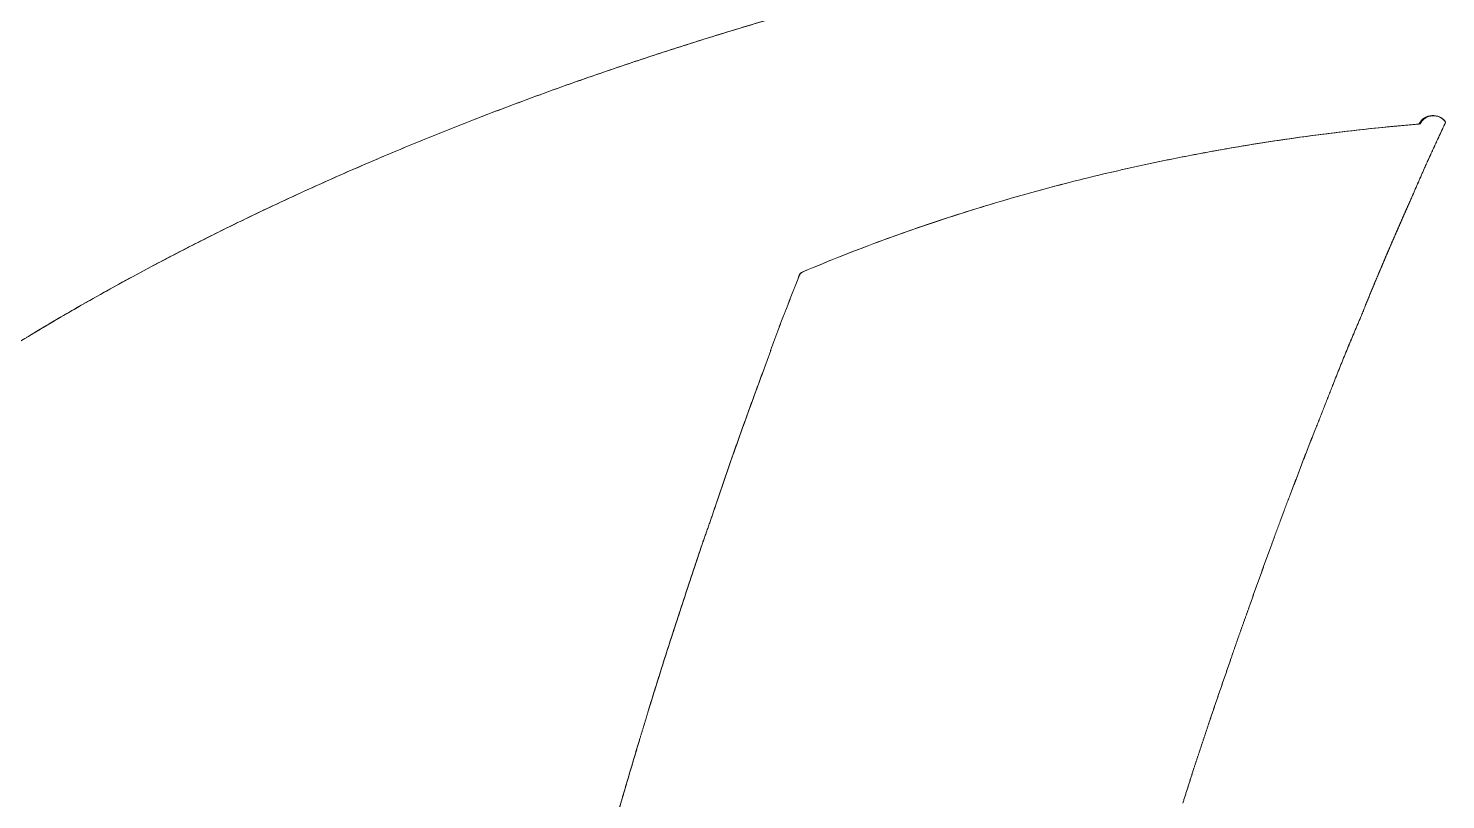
# Model space of a CAD drawing. Header units: millimetres. Extents: x 8533 to 164433, y 5768 to 115327.
# Drawn here: x 56930 to 56993.2, y 107787.4 to 107821.7 of the extents above; entities that cross this region are included whole.
import ezdxf

# ---------------------------------------------------------------- set-up
doc = ezdxf.new("R2010")
doc.units = ezdxf.units.MM
doc.header["$LTSCALE"] = 250
doc.layers.add('06_G-ENP_심볼', color=3, linetype='Continuous')
doc.layers.add('G-ENP', color=1, linetype='Continuous')

# ---------------------------------------------------------------- blocks, each defined once
blk = doc.blocks.new('zw$82BC')
at = {"layer": 'G-ENP', "color": 8, "lineweight": 0}
for p, q in [((15.67309, 92.57606), (15.67345, 92.57707)), ((15.67347, 92.57711), (15.67311, 92.5761)), ((15.9313, 92.40214), (15.93199, 92.40415))]:
    blk.add_line(p, q, dxfattribs=at)
for centre, radius, start, end in [((16.30271, 90.63011), 2.22917, 105.73885, 106.85129), ((16.30357, 90.62714), 2.23226, 105.69759, 106.80908), ((16.27897, 90.70846), 2.14729, 106.85111, 107.98958), ((16.27988, 90.70554), 2.15035, 106.8089, 107.94637), ((16.25393, 90.78554), 2.06626, 107.98939, 109.1555), ((16.2549, 90.78267), 2.06928, 107.94618, 109.11122), ((16.22766, 90.86115), 1.98621, 109.15531, 110.35074), ((16.22867, 90.85834), 1.9892, 109.11103, 110.30532), ((16.20022, 90.93511), 1.90732, 110.35053, 111.57703), ((16.20127, 90.93237), 1.91026, 110.30512, 111.53042), ((16.14083, 91.49353), 1.22097, 94.75292, 95.53249), ((16.14081, 91.49371), 1.22079, 94.72426, 95.50268), ((16.04746, 92.70649), 0.00868, 34.27231, 153.97017), ((16.04772, 92.70667), 0.00831, 34.05715, 153.72722), ((9.41229, 95.80223), 7.32625, 335.021578, 335.033649), ((9.56531, 95.73097), 7.15745, 335.021894, 335.034251), ((11.9606, 94.61575), 4.51527, 335.03366, 335.05331), ((12.01811, 94.58899), 4.45185, 335.03426, 335.05419), ((16.17168, 91.00726), 1.82973, 111.57681, 112.83623), ((16.17277, 91.00459), 1.83262, 111.53021, 112.78835), ((16.13936, 91.50364), 1.21075, 98.0598, 98.96903), ((16.13941, 91.50331), 1.21109, 98.02635, 98.93428), ((16.14041, 91.49625), 1.21822, 97.18475, 98.05999), ((16.14044, 91.49603), 1.21844, 97.15255, 98.02654), ((16.14096, 91.49188), 1.22262, 96.34259, 97.18495), ((16.14098, 91.49178), 1.22272, 96.3116, 97.15275), ((16.14108, 91.49086), 1.22365, 95.53228, 96.34279), ((16.14108, 91.4909), 1.22361, 95.50248, 96.31181), ((19.02681, 91.31837), 3.28242, 155.05045, 155.07714), ((19.0599, 91.30298), 3.31891, 155.0496, 155.07599), ((20.26011, 90.74459), 4.64266, 155.03156, 155.05045), ((20.3266, 90.71365), 4.71599, 155.031, 155.0496), ((23.22915, 89.3621), 7.91779, 155.02047, 155.031561), ((23.42387, 89.2714), 8.1326, 155.020205, 155.031004), ((40.08277, 81.51046), 26.5106, 155.017155, 155.020474), ((42.39428, 80.4335), 29.06068, 155.017181, 155.020209), ((-2.07972, 101.15578), 20.00406, 335.017161, 335.02157), ((-0.96617, 100.63698), 18.77559, 335.017188, 335.021885), ((16.14325, 91.07483), 1.75642, 112.78813, 114.08103), ((16.13559, 91.52611), 1.18797, 99.91304, 100.89384), ((16.13569, 91.5256), 1.18848, 99.87696, 100.85637), ((16.13777, 91.5137), 1.20056, 98.96884, 99.91324), ((16.13784, 91.51328), 1.20099, 98.93409, 99.87715), ((17.15014, 92.18779), 1.21414, 155.32628, 155.39868), ((17.15427, 92.1859), 1.21868, 155.32371, 155.39583), ((17.27341, 92.13116), 1.34979, 155.26126, 155.32627), ((17.27864, 92.12876), 1.35555, 155.25897, 155.3237), ((17.43169, 92.05823), 1.52406, 155.20375, 155.26125), ((17.4385, 92.05509), 1.53156, 155.20173, 155.25895), ((17.64129, 91.9614), 1.75495, 155.15384, 155.20374), ((17.65048, 91.95715), 1.76507, 155.15211, 155.20172), ((17.93056, 91.82745), 2.07373, 155.11161, 155.15383), ((17.94356, 91.82143), 2.08805, 155.11018, 155.1521), ((18.35344, 91.63126), 2.5399, 155.07714, 155.11161), ((18.37312, 91.62212), 2.5616, 155.076, 155.11017), ((16.14213, 91.07743), 1.7536, 112.836, 114.13025), ((16.12942, 91.55662), 1.15684, 101.91194, 102.96939), ((16.12955, 91.55599), 1.15749, 101.87303, 102.92899), ((16.13282, 91.54052), 1.17329, 100.89366, 101.91213), ((16.13293, 91.53995), 1.17388, 100.85618, 101.87321), ((16.78782, 92.35674), 0.81441, 156.13447, 156.2113), ((16.78452, 92.35819), 0.81081, 156.13142, 156.20858), ((16.25377, 92.59251), 0.23063, 155.64532, 156.01939), ((16.25573, 92.59163), 0.23278, 155.63398, 156.00888), ((16.85117, 92.32401), 0.88559, 155.65876, 155.75912), ((16.85307, 92.32316), 0.88767, 155.65512, 155.75523), ((16.90612, 92.29915), 0.94591, 155.5651, 155.65874), ((16.90838, 92.29813), 0.94839, 155.56171, 155.6551), ((16.97198, 92.26923), 1.01824, 155.47835, 155.56508), ((16.9747, 92.26799), 1.02123, 155.47523, 155.56169), ((17.05184, 92.2328), 1.10603, 155.39869, 155.47833), ((17.05517, 92.23128), 1.10968, 155.39584, 155.47521), ((16.11165, 91.14544), 1.67906, 114.13002, 115.46109), ((16.11281, 91.14293), 1.68183, 114.08079, 115.41045), ((16.12074, 91.59264), 1.11978, 104.06677, 105.20611), ((16.12092, 91.59193), 1.12052, 104.02483, 105.16259), ((16.12539, 91.57409), 1.13891, 102.96921, 104.06694), ((16.12555, 91.57342), 1.1396, 102.92881, 104.02501), ((25.30869, 88.64798), 10.10743, 156.500523, 156.506719), ((24.84151, 88.85108), 9.59801, 156.50012, 156.506645), ((19.88204, 91.0075), 4.19001, 156.48557, 156.50052), ((19.79951, 91.04339), 4.10001, 156.48483, 156.50012), ((18.46455, 91.62426), 2.64415, 156.46185, 156.48557), ((18.43144, 91.63868), 2.60804, 156.46079, 156.48483), ((17.81089, 91.909), 1.93116, 156.42938, 156.46185), ((17.79313, 91.91675), 1.91179, 156.42799, 156.46079), ((17.43412, 92.07338), 1.5201, 156.38813, 156.42938), ((17.42306, 92.07821), 1.50803, 156.38641, 156.42799), ((17.18869, 92.18067), 1.25224, 156.33806, 156.38813), ((17.18112, 92.18398), 1.24398, 156.33601, 156.38641), ((17.01583, 92.25641), 1.06351, 156.27913, 156.33806), ((17.01032, 92.25883), 1.0575, 156.27675, 156.33601), ((16.8873, 92.31289), 0.92312, 156.2113, 156.27914), ((16.88311, 92.31473), 0.91855, 156.20858, 156.27676), ((16.11548, 91.61198), 1.09974, 105.20595, 106.3882), ((16.11568, 91.61125), 1.10051, 105.16243, 106.34304), ((15.17447, 93.04843), 0.94093, 336.23615, 336.30176), ((15.16976, 93.0505), 0.94608, 336.23878, 336.30404), ((15.03014, 93.11178), 1.09856, 336.30175, 336.35809), ((15.02384, 93.11454), 1.10544, 336.30403, 336.36002), ((14.83201, 93.19851), 1.31483, 336.35807, 336.40526), ((14.82312, 93.2024), 1.32454, 336.36001, 336.40685), ((14.54252, 93.32496), 1.63074, 336.40525, 336.44338), ((14.52903, 93.33085), 1.64546, 336.40684, 336.44463), ((14.07847, 93.52728), 2.13697, 336.44337, 336.47252), ((14.05553, 93.53727), 2.162, 336.44462, 336.47344), ((13.2116, 93.9047), 3.08244, 336.47251, 336.49276), ((13.16414, 93.92535), 3.1342, 336.47343, 336.49334), ((11.00799, 94.86319), 5.48548, 336.49275, 336.50414), ((10.85704, 94.92883), 5.65009, 336.49334, 336.5044), ((-6.17594, 102.3335), 24.22296, 336.504139, 336.506721), ((-9.43074, 103.74836), 27.77198, 336.504394, 336.506647), ((16.08154, 91.20874), 1.60898, 115.41021, 116.77868), ((16.10964, 91.63183), 1.07905, 106.38805, 107.61447), ((16.10986, 91.63108), 1.07984, 106.34289, 107.56763), ((20.95653, 90.48672), 5.38319, 156.14996, 156.1774), ((20.99568, 90.46942), 5.426, 156.14905, 156.17627), ((22.26481, 89.90833), 6.81362, 156.128263, 156.149964), ((22.32749, 89.88061), 6.88216, 156.127561, 156.149046), ((24.50955, 88.91492), 9.26836, 156.112294, 156.128265), ((24.62547, 88.8636), 9.39513, 156.111806, 156.127562), ((15.49283, 92.9082), 0.59306, 336.11825, 336.24084), ((15.52991, 92.89183), 0.55253, 336.12396, 336.24967), ((16.08035, 91.21116), 1.60628, 115.46085, 116.83082), ((16.10325, 91.65194), 1.05796, 107.61432, 108.88613), ((16.1035, 91.65118), 1.05875, 107.56749, 108.83756), ((18.70499, 91.47889), 2.92274, 156.29419, 156.3446), ((18.7165, 91.47385), 2.9353, 156.29241, 156.34261), ((19.04991, 91.32745), 3.29944, 156.24952, 156.29419), ((19.0646, 91.32099), 3.31549, 156.24796, 156.29241), ((19.49741, 91.13053), 3.78835, 156.21059, 156.24952), ((19.51681, 91.12199), 3.80954, 156.20924, 156.24796), ((20.10055, 90.86465), 4.44749, 156.1774, 156.21059), ((20.12729, 90.85286), 4.47672, 156.17627, 156.20924), ((16.09637, 91.67205), 1.0367, 108.886, 110.20431), ((16.09663, 91.6713), 1.0375, 108.83743, 110.15398), ((18.02506, 91.77602), 2.18071, 156.46257, 156.53009), ((18.03138, 91.77327), 2.18761, 156.46015, 156.52745), ((18.20899, 91.69591), 2.38134, 156.40073, 156.46257), ((18.21657, 91.6926), 2.38961, 156.39852, 156.46014), ((18.43128, 91.59879), 2.62391, 156.3446, 156.40073), ((18.44052, 91.59475), 2.634, 156.34261, 156.39852), ((16.04834, 91.27443), 1.53537, 116.83057, 118.24158), ((16.04956, 91.2721), 1.538, 116.77844, 118.18787), ((16.08905, 91.69194), 1.01551, 110.2042, 111.57004), ((16.08933, 91.6912), 1.0163, 110.15387, 111.51791), ((17.62572, 91.94885), 1.74559, 156.68207, 156.76646), ((17.62969, 91.94715), 1.7499, 156.67901, 156.76319), ((17.73894, 91.90005), 1.86887, 156.60327, 156.68207), ((17.74353, 91.89807), 1.87386, 156.60042, 156.67901), ((17.8705, 91.84313), 2.01222, 156.53009, 156.60326), ((17.87585, 91.84081), 2.01805, 156.52745, 156.60041), ((16.08136, 91.71139), 0.99459, 111.56995, 112.9842), ((16.08165, 91.71067), 0.99537, 111.51782, 112.93024), ((17.29782, 92.08877), 1.38908, 157.05279, 157.15911), ((17.30022, 92.08776), 1.39168, 157.04891, 157.15502), ((17.36525, 92.06022), 1.4623, 156.95187, 157.05279), ((17.36794, 92.05908), 1.46522, 156.94819, 157.0489), ((17.44123, 92.0279), 1.54487, 156.85641, 156.95187), ((17.44427, 92.0266), 1.54817, 156.85294, 156.94818), ((17.52737, 91.99108), 1.63855, 156.76647, 156.85641), ((17.53083, 91.9896), 1.64231, 156.7632, 156.85293), ((16.01574, 91.33511), 1.46648, 118.24133, 119.69558), ((16.01697, 91.33288), 1.46903, 118.18761, 119.6402), ((14.8328, 92.95189), 0.91888, 338.90434, 339.02857), ((14.83806, 92.94987), 0.91324, 338.90863, 339.03363), ((14.95388, 92.90548), 0.78921, 339.02857, 339.17323), ((14.95776, 92.904), 0.78505, 339.03363, 339.17906), ((15.69476, 92.62422), 0.00331, 122.2839, 168.47217), ((15.69554, 92.62347), 0.00426, 113.39745, 159.64551), ((17.66871, 91.93123), 1.79204, 157.28638, 157.33126), ((17.67217, 91.92978), 1.79578, 157.28474, 157.32953), ((17.76582, 91.89058), 1.89731, 157.2441, 157.28638), ((17.76968, 91.88896), 1.90149, 157.24256, 157.28474), ((17.87468, 91.84492), 2.01536, 157.20441, 157.2441), ((17.87903, 91.84309), 2.02007, 157.20297, 157.24256), ((18.83621, 91.44223), 3.05781, 157.18372, 157.22879), ((18.72896, 91.48727), 2.94148, 157.18052, 157.22824), ((13.16995, 93.59961), 2.70342, 338.61232, 338.65456), ((13.21505, 93.58197), 2.65499, 338.61353, 338.65654), ((13.99352, 93.27776), 1.8192, 338.65456, 338.71731), ((14.01407, 93.26974), 1.79713, 338.65654, 338.72006), ((14.41124, 93.11505), 1.37091, 338.71731, 338.80057), ((14.42294, 93.1105), 1.35835, 338.72006, 338.8041), ((14.66373, 93.01711), 1.10009, 338.80058, 338.90433), ((14.67128, 93.01419), 1.092, 338.8041, 338.90863), ((17.24577, 92.10689), 1.33407, 157.59537, 157.65632), ((17.24783, 92.10604), 1.3363, 157.59314, 157.65398), ((17.30251, 92.0835), 1.39544, 157.53718, 157.59538), ((17.30472, 92.08258), 1.39783, 157.53505, 157.59314), ((17.36368, 92.0582), 1.46164, 157.4817, 157.53718), ((17.36608, 92.05721), 1.46423, 157.47967, 157.53505), ((17.42997, 92.03072), 1.5334, 157.4289, 157.4817), ((17.43257, 92.02964), 1.53621, 157.42697, 157.47967), ((17.5022, 92.0007), 1.61161, 157.37876, 157.4289), ((17.50504, 91.99952), 1.61469, 157.37693, 157.42697), ((17.58136, 91.96771), 1.69737, 157.33126, 157.37876), ((17.58448, 91.96641), 1.70075, 157.32953, 157.37693), ((15.98267, 91.39309), 1.39973, 119.69532, 121.19504), ((15.98392, 91.39097), 1.4022, 119.63994, 121.13792), ((17.4576, 91.91308), 1.904, 158.64834, 158.70843), ((17.48043, 91.90417), 1.9285, 158.64648, 158.70581), ((18.36741, 91.55741), 2.88085, 158.60864, 158.64833), ((18.42018, 91.53676), 2.93753, 158.60754, 158.64647), ((21.21294, 90.44276), 5.93692, 158.589379, 158.608632), ((21.44251, 90.35278), 6.18349, 158.589055, 158.607539), ((-71.24339, 126.69578), 93.37298, 338.5893763, 338.5905999), ((-37.69269, 113.54065), 57.33541, 338.5890521, 338.5910447), ((10.7916, 94.53109), 5.25768, 338.5906, 338.61232), ((10.95917, 94.46542), 5.07769, 338.59104, 338.61354), ((16.93698, 92.23263), 1.00065, 158.07904, 158.16038), ((16.97283, 92.2182), 1.0393, 158.00368, 158.08204), ((16.97427, 92.21762), 1.04085, 158.0008, 158.07904), ((17.012, 92.20238), 1.08155, 157.92836, 158.00369), ((17.01351, 92.20176), 1.08318, 157.92559, 158.0008), ((17.05333, 92.18562), 1.12614, 157.85601, 157.92837), ((17.05493, 92.18497), 1.12787, 157.85336, 157.9256), ((17.09706, 92.16782), 1.17336, 157.78659, 157.85602), ((17.09875, 92.16713), 1.17519, 157.78404, 157.85336), ((17.14348, 92.14887), 1.2235, 157.72004, 157.7866), ((17.14528, 92.14813), 1.22544, 157.7176, 157.78405), ((17.19292, 92.12861), 1.27693, 157.65631, 157.72004), ((17.19484, 92.12782), 1.279, 157.65398, 157.7176), ((16.441, 92.30743), 0.81359, 159.01059, 159.15166), ((16.44506, 92.30588), 0.81793, 159.00568, 159.14601), ((16.56664, 92.25923), 0.94816, 158.88963, 159.01058), ((16.57219, 92.25709), 0.9541, 158.88548, 159.00567), ((16.74328, 92.19103), 1.13751, 158.78889, 158.88962), ((16.75132, 92.18792), 1.14612, 158.7855, 158.88547), ((17.00973, 92.08762), 1.42331, 158.70844, 158.78888), ((17.02239, 92.0827), 1.4369, 158.70581, 158.7855), ((17.36799, 92.01759), 1.48118, 156.84689, 156.93498), ((17.3694, 92.01699), 1.48271, 156.84363, 156.93163), ((17.40695, 92.00093), 1.52355, 156.76121, 156.84689), ((17.40847, 92.00028), 1.5252, 156.75804, 156.84363), ((15.95157, 92.6254), 0.06015, 337.16988, 338.65684), ((15.95272, 92.62493), 0.05891, 337.24606, 338.73296), ((16.90016, 92.24738), 0.96099, 158.16348, 158.24811), ((16.90146, 92.24686), 0.96239, 158.16037, 158.24487), ((16.93561, 92.23317), 0.99919, 158.08203, 158.16349), ((15.95051, 91.44624), 1.33761, 121.13766, 122.68331), ((17.6435, 91.87953), 2.08987, 160.11791, 160.14715), ((17.48974, 91.93513), 1.92638, 160.08744, 160.11906), ((17.48414, 91.93716), 1.92042, 160.0862, 160.11792), ((17.34917, 91.98605), 1.77686, 160.05328, 160.08744), ((17.34422, 91.98784), 1.7716, 160.05195, 160.08621), ((15.78249, 92.55513), 0.11003, 159.74018, 160.29774), ((15.78482, 92.55426), 0.11252, 159.70016, 160.26354), ((16.27427, 92.37069), 0.63526, 159.31281, 159.49386), ((16.27671, 92.36977), 0.63787, 159.3064, 159.4867), ((16.34709, 92.34319), 0.7131, 159.15167, 159.31279), ((16.35018, 92.34202), 0.71641, 159.14602, 159.30638), ((17.23813, 92.07254), 1.34017, 157.21336, 157.31069), ((17.23918, 92.0721), 1.34131, 157.20975, 157.307), ((17.26711, 92.06037), 1.3716, 157.11826, 157.21335), ((17.26823, 92.05989), 1.37282, 157.11474, 157.20974), ((17.29828, 92.04721), 1.40544, 157.02546, 157.11826), ((17.2995, 92.04669), 1.40676, 157.02202, 157.11473), ((17.33185, 92.03298), 1.44189, 156.93499, 157.02545), ((17.33315, 92.03242), 1.44332, 156.93164, 157.02202), ((20.13878, 90.98281), 4.74139, 160.27373, 160.28676), ((20.11062, 90.9929), 4.71148, 160.2732, 160.28631), ((19.49001, 91.21544), 4.05218, 160.25849, 160.27373), ((19.46918, 91.22291), 4.03005, 160.25787, 160.2732), ((19.00021, 91.39121), 3.53179, 160.24102, 160.25849), ((18.98414, 91.39698), 3.51472, 160.24032, 160.25787), ((18.61626, 91.52913), 3.12382, 160.22129, 160.24102), ((18.60344, 91.53374), 3.1102, 160.2205, 160.24032), ((18.30634, 91.64058), 2.79447, 160.19927, 160.22129), ((18.29585, 91.64435), 2.78333, 160.19839, 160.2205), ((18.05025, 91.73278), 2.52229, 160.17492, 160.19927), ((18.04149, 91.73594), 2.51298, 160.17396, 160.1984), ((17.83454, 91.81055), 2.29299, 160.1482, 160.17492), ((17.8271, 91.81323), 2.28508, 160.14715, 160.17396), ((17.64992, 91.87721), 2.0967, 160.11905, 160.1482), ((17.14125, 92.11276), 1.23527, 157.61572, 157.72156), ((17.14203, 92.11244), 1.23612, 157.61179, 157.71755), ((17.16288, 92.10385), 1.25866, 157.51193, 157.61572), ((17.16372, 92.10351), 1.25957, 157.50807, 157.61178), ((17.18615, 92.09422), 1.28385, 157.41024, 157.51192), ((17.18706, 92.09384), 1.28483, 157.40646, 157.50807), ((17.21119, 92.0838), 1.31097, 157.3107, 157.41023), ((17.21217, 92.08339), 1.31203, 157.307, 157.40646), ((20.04215, 90.9561), 4.6597, 159.66952, 159.72627), ((15.26446, 92.72371), 0.4345, 339.40573, 339.99804), ((15.58318, 92.60766), 0.0953, 339.98607, 340.63504), ((-10.83601, 102.05774), 28.15377, 340.316973, 340.31915), ((42.9216, 82.8311), 28.93865, 160.317038, 160.319165), ((41.91314, 83.19183), 27.86762, 160.316916, 160.319125), ((29.15699, 87.75493), 14.31987, 160.312732, 160.317037), ((28.9067, 87.84447), 14.05405, 160.312528, 160.316915), ((24.64261, 89.37018), 9.52523, 160.306251, 160.312732), ((24.53137, 89.40999), 9.40708, 160.305966, 160.312528), ((22.39321, 90.17531), 7.13608, 160.297596, 160.306252), ((22.33049, 90.19776), 7.06946, 160.297229, 160.305966), ((21.04238, 90.65904), 5.70125, 160.28676, 160.2976), ((21.00205, 90.67348), 5.65841, 160.28631, 160.29723), ((17.06928, 92.14202), 1.15758, 158.05083, 158.16429), ((17.06986, 92.14179), 1.15821, 158.0466, 158.16), ((17.08527, 92.13558), 1.17482, 157.93917, 158.05082), ((17.08589, 92.13533), 1.17549, 157.93502, 158.04659), ((17.10254, 92.12858), 1.19345, 157.8294, 157.93916), ((17.10321, 92.12831), 1.19418, 157.82532, 157.93501), ((17.12117, 92.12099), 1.21357, 157.72156, 157.82939), ((17.1219, 92.12069), 1.21436, 157.71755, 157.82531), ((19.37063, 91.20378), 3.94396, 159.7882, 159.85529), ((19.3813, 91.19986), 3.95533, 159.78578, 159.85268), ((19.67805, 91.0906), 4.27156, 159.72627, 159.7882), ((19.6906, 91.08597), 4.28494, 159.72405, 159.78578), ((17.02835, 92.15833), 1.11352, 158.39647, 158.51504), ((17.0288, 92.15816), 1.114, 158.39205, 158.51056), ((17.04088, 92.15337), 1.127, 158.27954, 158.39647), ((17.04137, 92.15318), 1.12753, 158.27518, 158.39205), ((17.05451, 92.14794), 1.14167, 158.1643, 158.27953), ((17.05504, 92.14773), 1.14224, 158.16001, 158.27517), ((19.10765, 91.30025), 3.66384, 159.85529, 159.92754), ((19.11683, 91.29689), 3.67362, 159.85268, 159.92474), ((19.54282, 91.16498), 3.81709, 158.5887, 158.6117), ((19.4786, 91.19015), 3.74812, 158.58761, 158.61104), ((18.37335, 91.62356), 2.56093, 158.55442, 158.5887), ((18.34425, 91.63498), 2.52967, 158.55291, 158.58761), ((17.78278, 91.85554), 1.92643, 158.50886, 158.55442), ((17.76625, 91.86204), 1.90867, 158.50693, 158.55291), ((17.42672, 91.99574), 1.54376, 158.45201, 158.50886), ((17.41609, 91.99993), 1.53234, 158.44966, 158.50693), ((17.18875, 92.08971), 1.28791, 158.38389, 158.45201), ((17.18135, 92.09263), 1.27995, 158.38112, 158.44966), ((15.1187, 92.9084), 0.93816, 338.47329, 338.60549), ((15.09542, 92.91757), 0.96317, 338.47723, 338.60773), ((18.68144, 91.45568), 3.21018, 160.00494, 160.08746), ((18.68845, 91.45314), 3.21763, 160.00194, 160.08427), ((18.88015, 91.38338), 3.42164, 159.92754, 160.00493), ((18.88813, 91.38047), 3.43013, 159.92474, 160.00194), ((13.5183, 93.51898), 2.65099, 338.55797, 338.59117), ((13.4867, 93.53138), 2.68493, 338.55942, 338.5922), ((12.26205, 94.01152), 4.00035, 338.59117, 338.61316), ((12.1894, 94.03999), 4.07838, 338.5922, 338.61377), ((8.37909, 95.53221), 8.17047, 338.61316, 338.62392), ((8.06888, 95.65366), 8.5036, 338.613767, 338.624105), ((185.46686, 26.21755), 181.99946, 158.6234391, 158.6239219), ((106.39756, 57.16679), 97.08886, 158.6232019, 158.6241071), ((22.95636, 89.82803), 7.48311, 158.611701, 158.62344), ((22.71409, 89.92289), 7.22294, 158.611041, 158.623203), ((18.3511, 91.57508), 2.85892, 160.1751, 160.26785), ((18.35661, 91.5731), 2.86478, 160.17172, 160.26428), ((18.50641, 91.51909), 3.02402, 160.08746, 160.1751), ((18.51261, 91.51685), 3.03061, 160.08427, 160.17172), ((15.16167, 92.87082), 0.88441, 338.12483, 338.22471), ((15.15828, 92.87217), 0.88806, 338.12877, 338.22825), ((15.06037, 92.91128), 0.9935, 338.22472, 338.31357), ((15.05606, 92.913), 0.99813, 338.22825, 338.31669), ((14.92972, 92.96324), 1.1341, 338.31358, 338.39136), ((14.92407, 92.96548), 1.14017, 338.3167, 338.39406), ((14.75494, 93.03247), 1.32209, 338.39136, 338.45804), ((14.74723, 93.03552), 1.33039, 338.39407, 338.46033), ((14.50934, 93.12942), 1.58613, 338.45804, 338.51359), ((14.49818, 93.13382), 1.59814, 338.46033, 338.51545), ((14.13923, 93.27511), 1.98388, 338.51359, 338.55797), ((14.12166, 93.28202), 2.00277, 338.51546, 338.55942), ((18.08772, 91.66931), 2.5792, 160.36569, 160.4686), ((18.09217, 91.66772), 2.58392, 160.36193, 160.46464), ((18.21237, 91.62484), 2.71154, 160.26785, 160.36569), ((18.2173, 91.62307), 2.71678, 160.26428, 160.36192), ((16.95002, 92.15226), 1.0429, 158.3936, 158.51344), ((16.94768, 92.15318), 1.04039, 158.38895, 158.50908), ((16.89185, 92.1753), 0.98033, 158.26601, 158.39359), ((16.88982, 92.1761), 0.97815, 158.26107, 158.38894), ((16.33417, 92.39691), 0.38024, 157.91547, 158.16781), ((16.3424, 92.39358), 0.38912, 157.90821, 158.15125), ((15.24247, 92.83838), 0.79735, 338.01394, 338.12482), ((15.23973, 92.83948), 0.8003, 338.0183, 338.12877), ((17.87299, 91.74526), 2.35143, 160.57657, 160.68957), ((17.87666, 91.74398), 2.35531, 160.57243, 160.68524), ((17.97515, 91.70924), 2.45975, 160.4686, 160.57657), ((17.97918, 91.70782), 2.46402, 160.46465, 160.57242), ((17.29636, 92.01719), 1.41465, 158.82586, 158.91408), ((17.29188, 92.01892), 1.40985, 158.82239, 158.91092), ((17.18701, 92.05954), 1.29739, 158.72964, 158.82585), ((17.18328, 92.06099), 1.29338, 158.72587, 158.82238), ((17.09519, 92.09529), 1.19885, 158.62548, 158.72963), ((17.09203, 92.09652), 1.19546, 158.62142, 158.72586), ((17.01711, 92.12585), 1.115, 158.51345, 158.62548), ((17.01441, 92.12691), 1.1121, 158.50909, 158.62141), ((17.69779, 91.80647), 2.16584, 160.80308, 160.92592), ((17.7799, 91.77789), 2.25278, 160.68958, 160.8076), ((17.78324, 91.77672), 2.25632, 160.68524, 160.80308), ((18.06097, 91.7244), 2.2334, 159.13049, 159.18644), ((18.04962, 91.72872), 2.22126, 159.12824, 159.18449), ((17.79593, 91.82545), 1.94976, 159.06644, 159.13049), ((17.7873, 91.82874), 1.94052, 159.06388, 159.12823), ((17.5912, 91.90376), 1.73056, 158.99429, 159.06644), ((17.58443, 91.90636), 1.7233, 158.99143, 159.06387), ((17.42853, 91.96622), 1.55631, 158.91409, 158.99429), ((17.42308, 91.96832), 1.55046, 158.91092, 158.99143), ((17.61653, 91.83456), 2.07986, 160.93063, 161.05864), ((17.61934, 91.83359), 2.08284, 160.92593, 161.05375), ((17.69472, 91.80753), 2.1626, 160.80761, 160.93063), ((20.96615, 90.62491), 5.33968, 159.30557, 159.32906), ((20.90209, 90.64909), 5.27121, 159.30453, 159.32832), ((19.6802, 91.11068), 3.96504, 159.27398, 159.30557), ((19.64465, 91.12412), 3.92703, 159.27264, 159.30453), ((18.91924, 91.39862), 3.15142, 159.23427, 159.27398), ((18.89669, 91.40716), 3.12731, 159.23262, 159.27264), ((18.4169, 91.5891), 2.61418, 159.18644, 159.23427), ((18.40136, 91.595), 2.59756, 159.18449, 159.23262), ((17.47796, 91.88195), 1.93342, 161.19161, 161.32951), ((17.48036, 91.88113), 1.93596, 161.18653, 161.32425), ((17.5445, 91.85928), 2.00371, 161.05864, 161.19161), ((17.5471, 91.85839), 2.00646, 161.05375, 161.18653), ((15.84222, 92.55031), 0.13406, 338.74975, 339.6335), ((15.84209, 92.55037), 0.13421, 338.77266, 339.66506), ((-153.64849, 156.42358), 181.2608, 339.351084, 339.3517788), ((-283.046, 205.1861), 319.54131, 339.3512548, 339.3516489), ((32.01085, 86.46044), 17.14341, 159.344448, 159.351783), ((31.37548, 86.69992), 16.46441, 159.344016, 159.351653), ((23.60022, 89.6311), 8.15499, 159.329054, 159.344451), ((23.45251, 89.68681), 7.99712, 159.328319, 159.344019), ((14.94697, 92.72928), 0.73564, 341.3497, 341.45287), ((14.94857, 92.72874), 0.73396, 341.35346, 341.45686), ((14.98753, 92.71567), 0.69286, 341.45285, 341.5621), ((8.09726, 95.02007), 7.95827, 341.503444, 341.513341), ((16.71547, 92.13865), 1.12888, 161.28403, 161.51676), ((17.41855, 91.90202), 1.87071, 161.32425, 161.46688), ((16.56235, 92.26907), 0.63905, 159.22518, 159.3693), ((16.55954, 92.27013), 0.63605, 159.21942, 159.36421), ((16.49556, 92.2944), 0.56762, 159.06306, 159.22518), ((16.49334, 92.29525), 0.56524, 159.05662, 159.21942), ((16.44205, 92.31488), 0.51032, 158.88289, 159.06306), ((16.44024, 92.31557), 0.50839, 158.87578, 159.05663), ((16.39822, 92.33181), 0.46333, 158.68462, 158.8829), ((16.39672, 92.33239), 0.46173, 158.67682, 158.87578), ((16.36167, 92.34607), 0.4241, 158.4682, 158.68462), ((16.36042, 92.34656), 0.42276, 158.45972, 158.67683), ((14.58427, 92.85348), 1.11903, 340.85311, 340.92173), ((14.58751, 92.85236), 1.11559, 340.85558, 340.92441), ((14.665, 92.82556), 1.0336, 340.92172, 340.99591), ((14.66782, 92.82459), 1.03062, 340.92441, 340.9988), ((14.73546, 92.80129), 0.95908, 340.9959, 341.07571), ((14.73793, 92.80045), 0.95647, 340.99879, 341.07882), ((14.79757, 92.78), 0.89342, 341.0757, 341.16123), ((14.79976, 92.77925), 0.89111, 341.07881, 341.16455), ((14.8528, 92.76116), 0.83506, 341.16122, 341.25253), ((14.85476, 92.76049), 0.833, 341.16454, 341.25607), ((14.9023, 92.74435), 0.78279, 341.25252, 341.34971), ((14.90406, 92.74376), 0.78093, 341.25606, 341.35347), ((17.5435, 91.90529), 1.68547, 159.76677, 159.82163), ((17.52449, 91.91228), 1.66521, 159.76436, 159.81989), ((17.15586, 92.04817), 1.27234, 159.69415, 159.76677), ((17.14496, 92.05219), 1.26072, 159.69108, 159.76437), ((16.92017, 92.13538), 1.02103, 159.60373, 159.69416), ((16.91311, 92.138), 1.0135, 159.59999, 159.69108), ((16.76176, 92.19428), 0.85202, 159.49546, 159.60374), ((16.75682, 92.19612), 0.84675, 159.49105, 159.6), ((16.64799, 92.23683), 0.73056, 159.36929, 159.49547), ((16.64434, 92.2382), 0.72666, 159.36421, 159.49106), ((13.29609, 93.30587), 2.48433, 340.52415, 340.55521), ((13.31087, 93.30065), 2.46866, 340.52522, 340.55648), ((13.63572, 93.18597), 2.12416, 340.55521, 340.59153), ((13.64659, 93.18213), 2.11263, 340.55648, 340.593), ((13.8908, 93.0961), 1.85371, 340.59153, 340.63314), ((13.89915, 93.09316), 1.84486, 340.59299, 340.6348), ((14.08973, 93.02617), 1.64285, 340.63313, 340.68006), ((14.09635, 93.02385), 1.63583, 340.6348, 340.68192), ((14.24945, 92.97018), 1.47359, 340.68005, 340.73233), ((14.25484, 92.96829), 1.46789, 340.68192, 340.7344), ((14.38072, 92.92429), 1.33454, 340.73233, 340.79), ((14.38519, 92.92273), 1.3298, 340.73439, 340.79227), ((14.49068, 92.88598), 1.2181, 340.79, 340.85312), ((14.49446, 92.88466), 1.21409, 340.79227, 340.85559), ((14.24497, 93.10856), 1.82568, 339.78012, 339.83097), ((14.22257, 93.1168), 1.84955, 339.78234, 339.83254), ((13.34506, 93.43911), 2.78437, 339.83098, 339.8643), ((13.29242, 93.45843), 2.84045, 339.83255, 339.86521), ((10.43544, 94.50594), 5.88341, 339.864308, 339.88007), ((10.19419, 94.59436), 6.14035, 339.865217, 339.880319), ((63.3178, 75.13288), 50.43586, 159.878236, 159.880074), ((50.78383, 79.72485), 37.0872, 159.877824, 159.880323), ((20.42565, 90.84766), 4.75555, 159.85877, 159.87824), ((20.2786, 90.90157), 4.59892, 159.85769, 159.87783), ((18.29969, 91.62739), 2.4911, 159.82163, 159.85877), ((18.25855, 91.64249), 2.44728, 159.81989, 159.8577), ((34.15332, 86.31109), 19.51501, 161.59189, 161.608019), ((34.4889, 86.19945), 19.86867, 161.591434, 161.607275), ((15.71048, 92.44853), 0.07776, 160.07701, 161.19135), ((15.70298, 92.45111), 0.06984, 159.92624, 161.03944), ((12.10549, 93.72728), 3.74731, 340.47775, 340.49834), ((12.13879, 93.71548), 3.71198, 340.47843, 340.49921), ((12.82055, 93.47404), 2.98873, 340.49834, 340.52415), ((12.84182, 93.46651), 2.96616, 340.49921, 340.52522), ((1.3086, 97.82175), 15.59387, 339.929944, 339.937753), ((1.89997, 97.60574), 14.96429, 339.930079, 339.938217), ((9.05141, 94.99407), 7.35088, 339.937753, 339.954315), ((9.18579, 94.94501), 7.20783, 339.938216, 339.955107), ((16.34025, 92.33403), 0.40818, 159.63881, 159.88356), ((16.33936, 92.33434), 0.40724, 159.62913, 159.87179), ((14.6828, 92.9473), 1.35909, 339.71175, 339.78011), ((14.67047, 92.95185), 1.37223, 339.71463, 339.78234), ((25.15065, 89.30307), 10.02817, 161.631803, 161.663225), ((25.23808, 89.27407), 10.12028, 161.630772, 161.661908), ((28.20187, 88.28995), 13.24319, 161.60802, 161.631801), ((28.35513, 88.23902), 13.40469, 161.607277, 161.630771), ((20.17997, 90.92262), 4.49908, 159.95897, 159.98608), ((20.23142, 90.90387), 4.55383, 159.95812, 159.9849), ((22.17703, 90.19413), 6.62486, 159.940563, 159.958965), ((22.28958, 90.15305), 6.74467, 159.940042, 159.958117), ((27.78299, 88.14714), 12.59285, 159.930885, 159.940561), ((28.1975, 87.99574), 13.03414, 159.930692, 159.94004), ((137.8844, 47.92303), 129.81187, 159.9299453, 159.9308836), ((203.45879, 23.96565), 199.62561, 159.9300803, 159.9306904), ((23.29436, 89.91831), 8.07258, 161.663226, 161.702282), ((23.35081, 89.89962), 8.13205, 161.661909, 161.700678), ((17.81445, 91.78236), 1.98217, 160.11945, 160.18116), ((17.82419, 91.77884), 1.99252, 160.1173, 160.17869), ((18.11481, 91.67374), 2.30156, 160.06635, 160.11945), ((18.12802, 91.66896), 2.31561, 160.06452, 160.1173), ((18.53321, 91.52201), 2.74662, 160.02188, 160.06635), ((18.55214, 91.51513), 2.76676, 160.02038, 160.06452), ((19.15587, 91.29565), 3.40915, 159.98608, 160.02188), ((19.18521, 91.28497), 3.44037, 159.98491, 160.02038), ((21.1476, 90.62737), 5.81175, 161.748964, 161.803263), ((21.17672, 90.61778), 5.84241, 161.747074, 161.801088), ((22.04554, 90.33126), 6.75726, 161.702283, 161.748963), ((22.08499, 90.31823), 6.7988, 161.700679, 161.747073), ((17.15588, 92.01851), 1.28254, 160.41756, 160.51331), ((17.15983, 92.0171), 1.28673, 160.41413, 160.50956), ((17.27131, 91.97744), 1.40506, 160.33026, 160.41756), ((17.2761, 91.97574), 1.41013, 160.32715, 160.41413), ((17.41235, 91.92703), 1.55483, 160.25145, 160.33025), ((17.41825, 91.92491), 1.5611, 160.24865, 160.32714), ((17.58846, 91.8638), 1.74195, 160.18116, 160.25144), ((17.59593, 91.86112), 1.74989, 160.17869, 160.24865), ((20.47062, 90.84991), 5.09913, 161.80326, 161.86518), ((20.49301, 90.84256), 5.12269, 161.80109, 161.86272), ((15.76791, 92.5009), 0.18688, 340.44478, 341.0664), ((15.76486, 92.50197), 0.19011, 340.4671, 341.08363), ((16.90882, 92.10547), 1.02061, 160.72994, 160.8507), ((16.91125, 92.10462), 1.02319, 160.72557, 160.84602), ((16.97841, 92.08114), 1.09434, 160.61746, 160.72994), ((16.98124, 92.08015), 1.09733, 160.6134, 160.72556), ((17.05972, 92.05253), 1.18053, 160.51331, 160.61745), ((17.06303, 92.05136), 1.18405, 160.50957, 160.61339), ((19.51708, 91.16164), 4.09593, 161.9347, 162.01184), ((19.53151, 91.15695), 4.1111, 161.93196, 162.00881), ((19.94177, 91.02312), 4.54265, 161.86518, 161.9347), ((19.95953, 91.01732), 4.56132, 161.86272, 161.93196), ((19.46633, 91.16663), 3.74486, 160.24982, 160.27514), ((19.50929, 91.15122), 3.79051, 160.24903, 160.27404), ((21.12637, 90.57061), 5.50865, 160.23258, 160.24982), ((21.21942, 90.53719), 5.60753, 160.23209, 160.24903), ((25.69396, 88.92911), 10.36225, 160.223408, 160.232587), ((26.02625, 88.80966), 10.71536, 160.22322, 160.232097), ((93.6978, 64.47761), 82.62842, 160.2222597, 160.2234127), ((121.10046, 54.62437), 111.74873, 160.2223723, 160.2232249), ((2.78631, 97.16786), 13.98189, 340.222265, 340.229093), ((3.33655, 96.97005), 13.39718, 340.222378, 340.229504), ((19.16841, 91.27486), 3.72934, 162.01184, 162.09659), ((19.18036, 91.27098), 3.74191, 162.00881, 162.09327), ((17.293, 91.9437), 1.43679, 160.45742, 160.52318), ((17.29925, 91.94148), 1.44342, 160.45511, 160.52056), ((17.48249, 91.87644), 1.63786, 160.39971, 160.45742), ((17.49066, 91.87354), 1.64653, 160.3977, 160.4551), ((17.73471, 91.78662), 1.9056, 160.35009, 160.39971), ((17.74581, 91.78267), 1.91738, 160.34838, 160.3977), ((18.08625, 91.6611), 2.27888, 160.30856, 160.35009), ((18.10215, 91.65542), 2.29576, 160.30716, 160.34838), ((18.609, 91.47402), 2.8341, 160.27514, 160.30856), ((18.63361, 91.4652), 2.86024, 160.27404, 160.30716), ((18.62949, 91.44852), 3.16314, 162.18894, 162.28891), ((18.6381, 91.44576), 3.17218, 162.18534, 162.28502), ((18.8769, 91.36903), 3.423, 162.09658, 162.18894), ((18.88698, 91.36578), 3.43359, 162.09327, 162.18534), ((16.78551, 92.12189), 0.89892, 160.86591, 160.97118), ((16.78783, 92.12108), 0.90138, 160.86211, 160.96709), ((16.85248, 92.09865), 0.96981, 160.76839, 160.8659), ((16.85522, 92.0977), 0.97271, 160.76488, 160.8621), ((16.93207, 92.07088), 1.05411, 160.67872, 160.76838), ((16.93535, 92.06974), 1.05758, 160.67551, 160.76487), ((17.02801, 92.03725), 1.15578, 160.59696, 160.67871), ((17.032, 92.03585), 1.16, 160.59405, 160.6755), ((17.14566, 91.99581), 1.2805, 160.52318, 160.59696), ((17.15059, 91.99407), 1.28574, 160.52057, 160.59405), ((18.4168, 91.51644), 2.93986, 162.28891, 162.3965), ((18.42424, 91.51407), 2.94767, 162.28502, 162.39232), ((1.0621, 97.53235), 15.72934, 340.979863, 340.987576), ((1.33441, 97.4385), 15.44131, 340.980083, 340.98794), ((6.01486, 95.82578), 10.49081, 340.987573, 340.999118), ((6.13797, 95.78338), 10.3606, 340.987937, 340.999626), ((15.46448, 92.57125), 0.49645, 341.06554, 341.27142), ((15.457, 92.57379), 0.50435, 341.07691, 341.27762), ((16.67945, 92.15836), 0.78677, 161.08416, 161.2047), ((16.68117, 92.15777), 0.78859, 161.07978, 161.20004), ((16.72849, 92.14155), 0.83861, 160.97119, 161.08415), ((16.73047, 92.14087), 0.84071, 160.9671, 161.07977), ((18.06971, 91.62621), 2.57583, 162.51171, 162.63454), ((18.07544, 91.62441), 2.58183, 162.50724, 162.6298), ((18.23193, 91.5751), 2.74591, 162.3965, 162.51171), ((18.23843, 91.57304), 2.75273, 162.39232, 162.50724), ((31.43912, 87.05392), 16.40415, 160.979519, 160.986952), ((31.73905, 86.95055), 16.72139, 160.979314, 160.986605), ((47.34719, 81.56997), 33.23092, 160.975853, 160.979518), ((48.60786, 81.13534), 34.56442, 160.975789, 160.979313), ((-437.07237, 248.59806), 479.17584, 340.9757874, 340.9760413), ((-13.49599, 102.55083), 31.12814, 340.975962, 340.979865), ((-12.45694, 102.19261), 30.02907, 340.97604, 340.980086), ((17.92617, 91.6711), 2.42543, 162.63454, 162.76502), ((17.93126, 91.66951), 2.43076, 162.62979, 162.75998), ((21.0686, 90.62516), 5.43595, 161.03181, 161.05429), ((21.10113, 90.61399), 5.47034, 161.03104, 161.05338), ((22.10141, 90.27018), 6.52806, 161.013098, 161.03181), ((22.14827, 90.25406), 6.57761, 161.012469, 161.03104), ((23.65028, 89.73725), 8.16605, 160.998146, 161.013098), ((23.72368, 89.71199), 8.24367, 160.997658, 161.012469), ((26.23643, 88.84668), 10.90125, 160.986952, 160.998146), ((26.36772, 88.80145), 11.04011, 160.986605, 160.997658), ((15.85982, 92.30464), 0.26415, 162.41297, 163.55201), ((15.86529, 92.30304), 0.26985, 162.39687, 163.54873), ((17.79822, 91.71079), 2.29147, 162.76502, 162.90313), ((17.80278, 91.70938), 2.29623, 162.75998, 162.89781), ((18.99247, 91.33646), 3.24135, 161.14442, 161.1821), ((19.00431, 91.33242), 3.25385, 161.14308, 161.18062), ((19.34069, 91.21754), 3.60931, 161.11058, 161.14443), ((19.35524, 91.21256), 3.62469, 161.10938, 161.14309), ((19.77421, 91.0692), 4.06751, 161.08054, 161.11058), ((19.79257, 91.06291), 4.08692, 161.07948, 161.10938), ((20.32975, 90.87878), 4.65477, 161.05429, 161.08054), ((20.35367, 90.87058), 4.68007, 161.05337, 161.07949), ((15.22355, 92.49008), 0.3986, 343.24187, 343.36984), ((15.22534, 92.48955), 0.39673, 343.24639, 343.37496), ((15.26603, 92.4774), 0.35427, 343.36985, 343.51389), ((15.26744, 92.47698), 0.3528, 343.37497, 343.51961), ((15.29977, 92.46741), 0.31908, 343.5139, 343.67393), ((15.3009, 92.46708), 0.3179, 343.51962, 343.68025), ((15.32719, 92.45938), 0.29051, 343.67395, 343.84985), ((15.32812, 92.45911), 0.28954, 343.68026, 343.85676), ((15.34988, 92.45281), 0.26689, 343.84987, 344.04152), ((15.35065, 92.45259), 0.26608, 343.85678, 344.04902), ((16.141, 92.30155), 0.23098, 161.21142, 161.70549), ((16.14105, 92.30154), 0.23104, 161.19266, 161.69079), ((18.26242, 91.5847), 2.47024, 161.26903, 161.31835), ((18.26953, 91.58229), 2.47775, 161.26725, 161.31643), ((18.46647, 91.51551), 2.68571, 161.22362, 161.26903), ((18.47477, 91.51269), 2.69447, 161.22199, 161.26725), ((18.70624, 91.434), 2.93896, 161.1821, 161.22362), ((18.71607, 91.43065), 2.94933, 161.18061, 161.222), ((17.01575, 91.93072), 1.47885, 162.82162, 162.85625), ((17.04086, 91.92296), 1.50514, 162.82064, 162.85466), ((18.25269, 91.54833), 2.77354, 162.80318, 162.82162), ((18.343, 91.5204), 2.86808, 162.8028, 162.82063), ((37.756, 85.51223), 23.18957, 162.800967, 162.803171), ((46.24198, 82.88571), 32.07272, 162.801201, 162.802794), ((12.13795, 93.44187), 3.62767, 342.80096, 342.81504), ((12.28235, 93.39719), 3.47651, 342.8012, 342.81588), ((13.99902, 92.86631), 1.67962, 342.81504, 342.84542), ((14.03076, 92.8565), 1.64641, 342.81588, 342.84688), ((14.56031, 92.69304), 1.0922, 342.84542, 342.89212), ((14.57384, 92.68887), 1.07804, 342.84688, 342.89419), ((14.83084, 92.60978), 0.80915, 342.89212, 342.95514), ((14.83828, 92.60749), 0.80136, 342.89419, 342.95782), ((14.98991, 92.56101), 0.64277, 342.95514, 343.03446), ((14.99461, 92.55957), 0.63785, 342.95783, 343.03776), ((15.09454, 92.52909), 0.53337, 343.03447, 343.13005), ((15.09778, 92.52811), 0.53, 343.03776, 343.13396), ((15.16853, 92.50665), 0.45606, 343.13006, 343.24187), ((15.17088, 92.50594), 0.4536, 343.13396, 343.24638), ((12.62464, 93.46142), 3.47173, 341.60943, 341.637), ((12.65363, 93.45179), 3.44118, 341.61034, 341.63816), ((13.25338, 93.25271), 2.80925, 341.637, 341.6711), ((13.27228, 93.24645), 2.78935, 341.63816, 341.67251), ((13.67812, 93.112), 2.36181, 341.6711, 341.7117), ((13.69139, 93.10761), 2.34784, 341.67251, 341.71335), ((13.98394, 93.01094), 2.03973, 341.7117, 341.75876), ((13.99375, 93.0077), 2.02939, 341.71335, 341.76065), ((14.21437, 92.93499), 1.79711, 341.75876, 341.81223), ((14.22191, 92.93251), 1.78917, 341.76065, 341.81436), ((20.07734, 91.02629), 4.67119, 163.36178, 163.42066), ((20.07018, 91.02842), 4.66371, 163.35952, 163.4185), ((15.77221, 92.31267), 0.17798, 162.92653, 163.31302), ((15.75122, 92.31902), 0.15605, 162.88048, 163.2675), ((16.3373, 92.13978), 0.76892, 162.907, 162.97376), ((16.34392, 92.13775), 0.77585, 162.90481, 162.97097), ((16.56815, 92.06879), 1.01045, 162.85626, 162.90699), ((16.57973, 92.06522), 1.02256, 162.85466, 162.9048), ((32.96385, 86.6774), 17.96903, 161.564813, 161.570133), ((33.79517, 86.40033), 18.84531, 161.564741, 161.569814), ((-55.33874, 116.112), 75.1102, 341.5648124, 341.5660851), ((-43.73864, 112.2454), 62.88266, 341.5647411, 341.5662613), ((4.38475, 96.20537), 12.15649, 341.566086, 341.57395), ((4.73628, 96.08823), 11.78596, 341.566262, 341.574374), ((9.63891, 94.45489), 6.61841, 341.573951, 341.5884), ((9.74433, 94.41978), 6.50729, 341.574375, 341.589071), ((11.60023, 93.80201), 4.55128, 341.5884, 341.60942), ((11.65017, 93.78539), 4.49865, 341.58907, 341.61034), ((20.49086, 90.90341), 5.10257, 163.47709, 163.53107), ((20.48247, 90.90589), 5.09383, 163.47501, 163.52909), ((20.27594, 90.96716), 4.87839, 163.42066, 163.47709), ((20.2682, 90.96946), 4.87032, 163.4185, 163.47501), ((18.30262, 91.56002), 2.51615, 161.65717, 161.69526), ((18.31792, 91.55495), 2.53227, 161.65586, 161.69371), ((18.79243, 91.39762), 3.03218, 161.62558, 161.65716), ((18.81484, 91.39018), 3.05579, 161.62452, 161.65586), ((19.54112, 91.14894), 3.82108, 161.60053, 161.62558), ((19.57698, 91.13702), 3.85888, 161.59972, 161.62452), ((20.82533, 90.72175), 5.17448, 161.58204, 161.60053), ((20.89163, 90.69968), 5.24436, 161.58148, 161.59972), ((23.53417, 89.8197), 8.02957, 161.570134, 161.582042), ((23.69552, 89.76594), 8.19964, 161.569815, 161.581476), ((20.97892, 90.75937), 5.61144, 163.58263, 163.63179), ((20.96895, 90.76231), 5.60105, 163.58074, 163.62999), ((20.72431, 90.83439), 5.34601, 163.53107, 163.58264), ((20.71518, 90.83709), 5.3365, 163.52909, 163.58074), ((14.95175, 92.64193), 1.00518, 342.7175, 342.83945), ((14.95492, 92.64095), 1.00187, 342.72188, 342.84423), ((16.00732, 92.31576), 0.09963, 161.67564, 162.72463), ((16.00581, 92.31624), 0.09804, 161.62939, 162.68519), ((17.70174, 91.75858), 1.88331, 161.73983, 161.79083), ((17.71014, 91.75581), 1.89215, 161.73804, 161.7888), ((17.9576, 91.67415), 2.15274, 161.69526, 161.73983), ((17.96869, 91.67049), 2.16442, 161.69371, 161.73804), ((21.56484, 90.58755), 6.22204, 163.678544, 163.722921), ((21.55276, 90.59108), 6.20945, 163.676833, 163.721298), ((21.25783, 90.67745), 5.90214, 163.631787, 163.678546), ((21.24688, 90.68066), 5.89073, 163.629985, 163.676834), ((14.43318, 92.80508), 1.54881, 342.3372, 342.41619), ((14.44062, 92.80272), 1.54101, 342.33997, 342.41936), ((14.60873, 92.74945), 1.36466, 342.41619, 342.5059), ((14.61452, 92.74762), 1.35859, 342.41936, 342.50947), ((14.74713, 92.70583), 1.21955, 342.50589, 342.60633), ((14.75175, 92.70438), 1.2147, 342.50947, 342.61031), ((14.85914, 92.67074), 1.10217, 342.60633, 342.71751), ((14.86293, 92.66956), 1.0982, 342.61031, 342.72189), ((21.9046, 90.48835), 6.57599, 163.722919, 163.764925), ((21.89119, 90.49226), 6.56202, 163.721297, 163.763391), ((13.4477, 93.12036), 2.5835, 342.16609, 342.21333), ((13.88708, 92.97939), 2.12206, 342.21136, 342.26892), ((13.90104, 92.97492), 2.1074, 342.21333, 342.27129), ((14.20289, 92.87842), 1.7905, 342.26892, 342.3372), ((14.21282, 92.87525), 1.78007, 342.27129, 342.33997)]:
    blk.add_arc(centre, radius, start, end, dxfattribs=at)

msp = doc.modelspace()

# ---------------------------------------------------------------- block references
at = {"layer": '06_G-ENP_심볼', "color": 0, "xscale": 79.36842069133647, "yscale": 79.36842069133647, "zscale": 79.36842069133647}
msp.add_blockref('zw$82BC', (55718.946, 100459.202, -0.324), dxfattribs=at)

doc.saveas('drawing.dxf')
